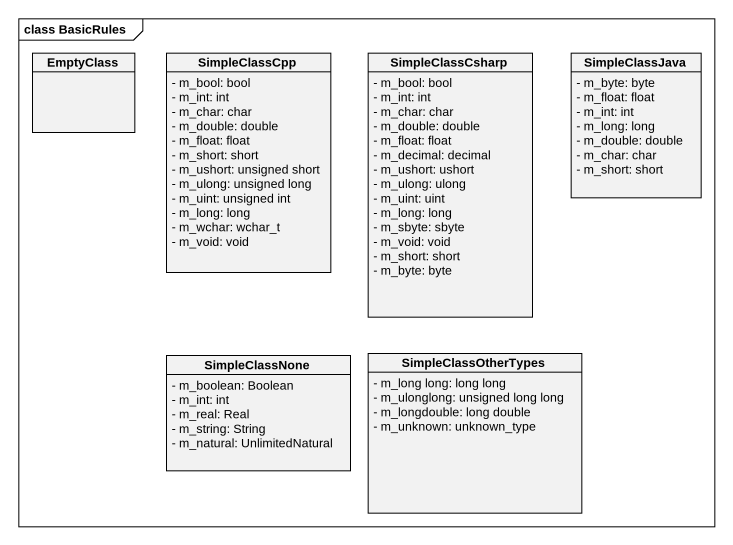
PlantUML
@startuml
mainframe class BasicRules
hide circle
hide empty members
skinparam classAttributeIconSize 0
class EmptyClass
class SimpleClassCpp {
  - m_bool: bool
  - m_int: int
  - m_char: char
  - m_double: double
  - m_float: float
  - m_short: short
  - m_ushort: unsigned short
  - m_ulong: unsigned long
  - m_uint: unsigned int
  - m_long: long
  - m_wchar: wchar_t
  - m_void: void
}
class SimpleClassCsharp {
  - m_bool: bool
  - m_int: int
  - m_char: char
  - m_double: double
  - m_float: float
  - m_decimal: decimal
  - m_ushort: ushort
  - m_ulong: ulong
  - m_uint: uint
  - m_long: long
  - m_sbyte: sbyte
  - m_void: void
  - m_short: short
  - m_byte: byte
}
class SimpleClassJava {
  - m_byte: byte
  - m_float: float
  - m_int: int
  - m_long: long
  - m_double: double
  - m_char: char
  - m_short: short
}
class SimpleClassNone {
  - m_boolean: Boolean
  - m_int: int
  - m_real: Real
  - m_string: String
  - m_natural: UnlimitedNatural
}
class SimpleClassOtherTypes {
  - m_long long: long long
  - m_ulonglong: unsigned long long
  - m_longdouble: long double
  - m_unknown: unknown_type
}
@enduml
